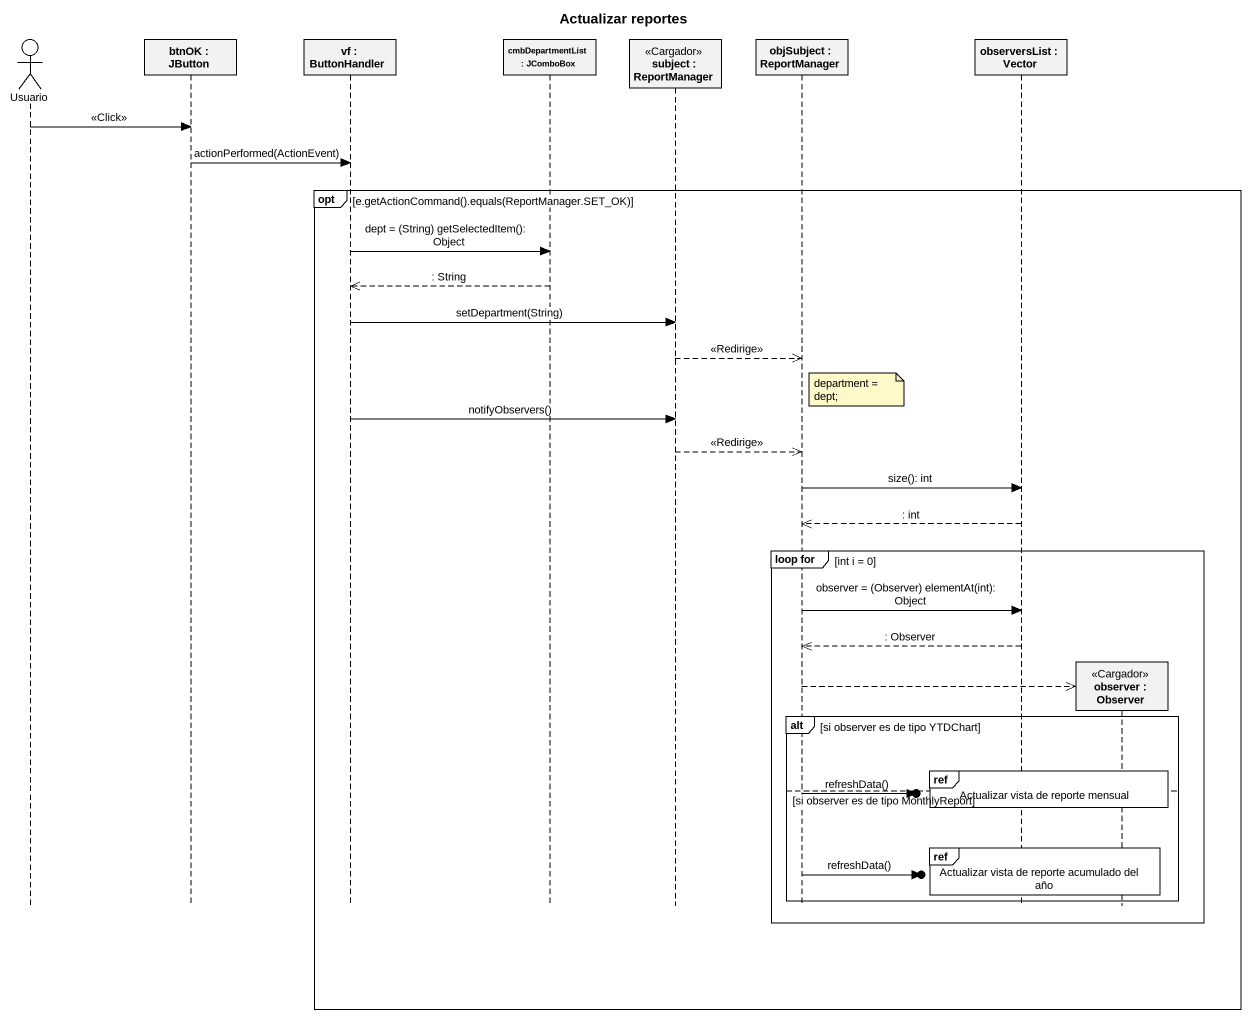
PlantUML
@startuml
title Actualizar reportes
hide footbox
actor Usuario
participant "btnOK : JButton" as btnOK
participant "vf : ButtonHandler" as vf
participant "cmbDepartmentList : JComboBox" as cmbDepartmentList
participant "subject : ReportManager" as subject <<Cargador>>
participant "objSubject : ReportManager" as objSubject
participant "observersList : Vector" as observersList
participant "observer : Observer" as observer <<Cargador>>

Usuario -> btnOK : <<Click>>
btnOK -> vf : actionPerformed(ActionEvent)
opt e.getActionCommand().equals(ReportManager.SET_OK)
  vf -> cmbDepartmentList : dept = (String) getSelectedItem(): Object
  cmbDepartmentList -->> vf : : String
  vf -> subject : setDepartment(String)
  subject -->> objSubject : <<Redirige>>
  note right of objSubject : department = dept;
  vf -> subject : notifyObservers()
  subject -->> objSubject : <<Redirige>>
  objSubject -> observersList : size(): int
  observersList -->> objSubject : : int
  group loop for [int i = 0]
    objSubject -> observersList : observer = (Observer) elementAt(int): Object
    observersList -->> objSubject : : Observer
    objSubject -->> observer **
    alt si observer es de tipo YTDChart
      ref over observersList, observer : Actualizar vista de reporte mensual
    else si observer es de tipo MonthlyReport
      objSubject ->o] : refreshData()
      ref over observersList, observer : Actualizar vista de reporte acumulado del año
      objSubject ->o] : refreshData()
    end
  end
end
@enduml
